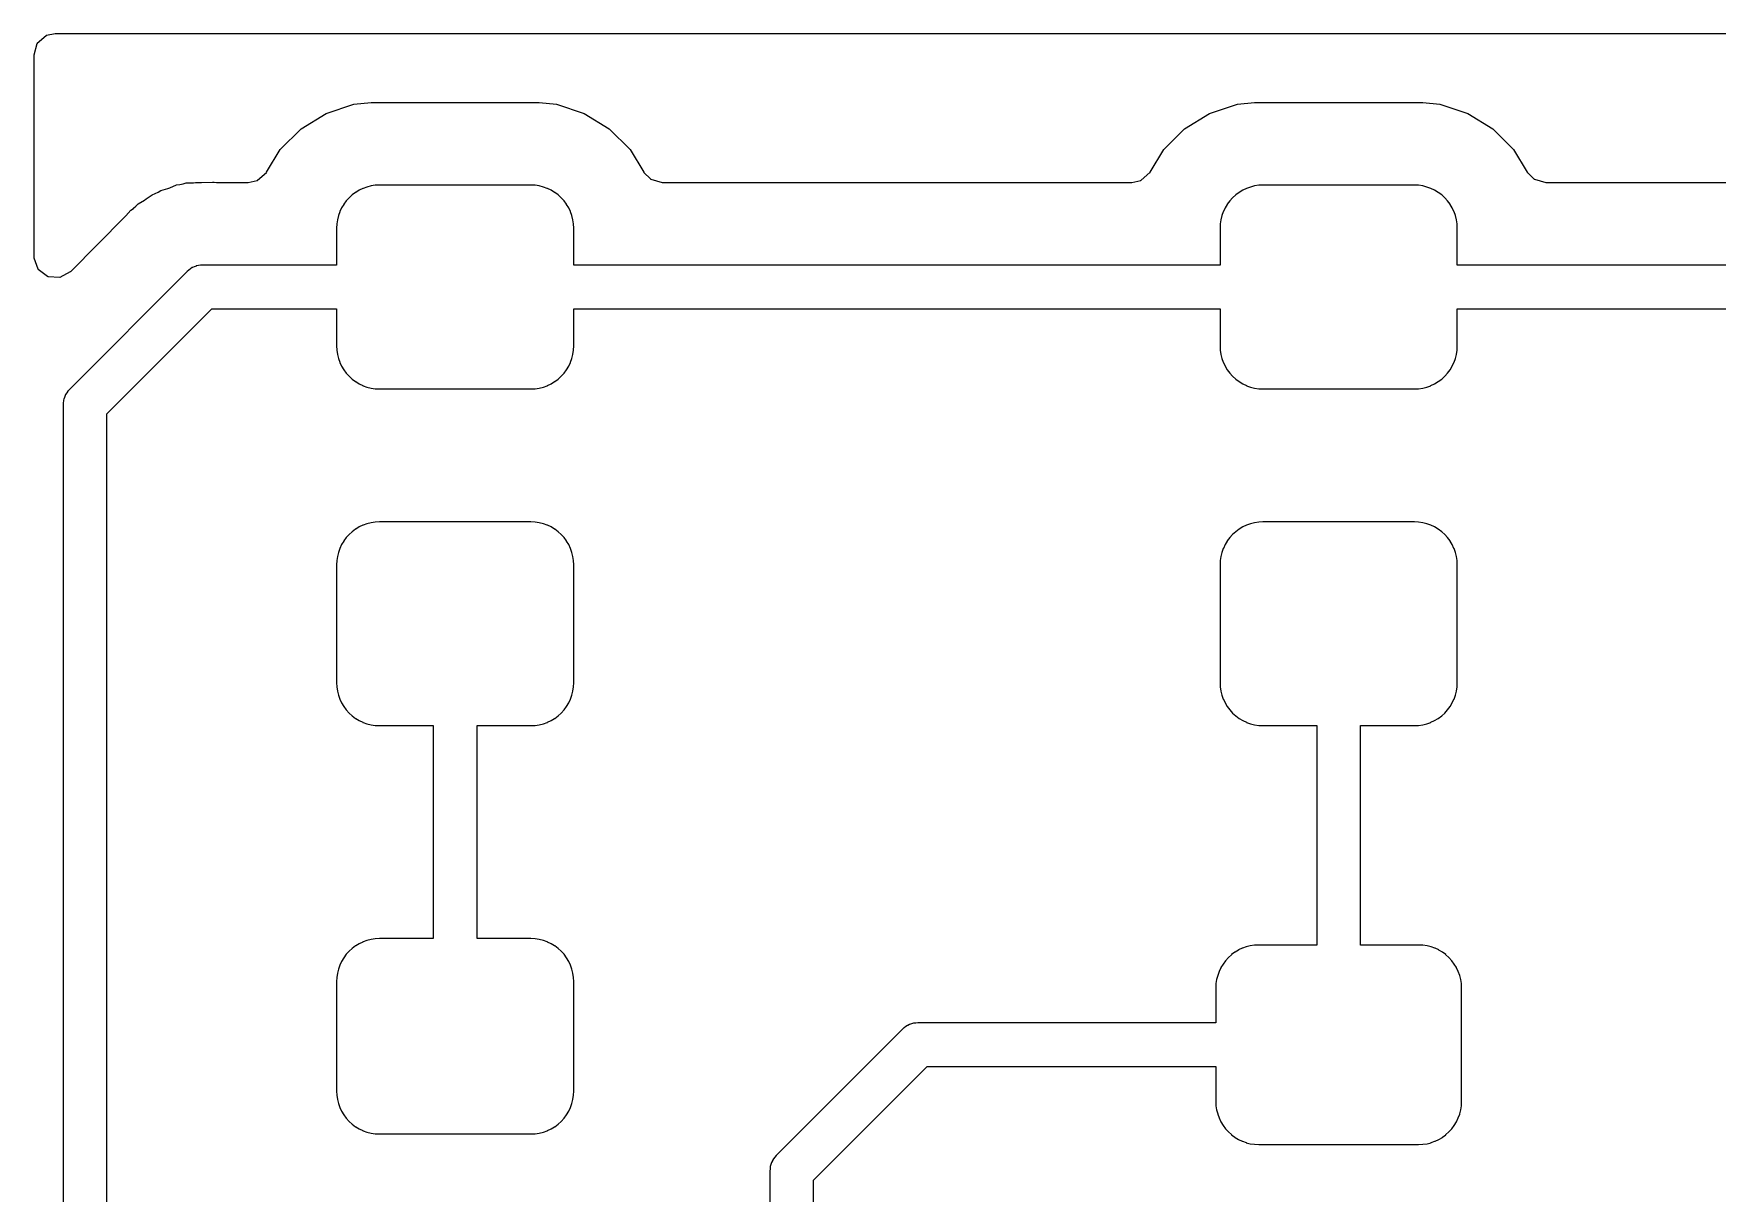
# Model space of a CAD drawing. Header units: metres. Extents: x 50 to 70, y -65 to -50.
# Drawn here: x 50 to 60, y -56.88 to -50 of the extents above; entities that cross this region are included whole.
import ezdxf

# ---------------------------------------------------------------- set-up
doc = ezdxf.new("R2010")
doc.units = ezdxf.units.M

msp = doc.modelspace()

# ---------------------------------------------------------------- linework, layer by layer
for points in [[(69.875, -49.996), (50.125, -49.996), (50.124, -49.996), (50.124, -49.996), (50.124, -49.996), (50.124, -49.996), (50.124, -49.996), (50.124, -49.996), (50.124, -49.996), (50.124, -49.996), (50.123, -49.996), (50.072, -50.007), (50.072, -50.007), (50.072, -50.007), (50.072, -50.007), (50.071, -50.007), (50.071, -50.007), (50.071, -50.007), (50.071, -50.007), (50.071, -50.007), (50.071, -50.007), (50.071, -50.007), (50.071, -50.007), (50.071, -50.007), (50.07, -50.007), (50.07, -50.007), (50.07, -50.008), (50.07, -50.008), (50.07, -50.008), (50.07, -50.008), (50.07, -50.008), (50.07, -50.008), (50.017, -50.054), (50.017, -50.054), (50.017, -50.054), (50.017, -50.054), (50.017, -50.054), (50.016, -50.054), (50.016, -50.054), (50.016, -50.054), (50.016, -50.054), (50.016, -50.055), (50.016, -50.055), (50.016, -50.055), (50.016, -50.055), (50.016, -50.055), (50.016, -50.055), (50.016, -50.055), (50.016, -50.055), (50.016, -50.055), (50.016, -50.055), (50.016, -50.056), (50.016, -50.056), (50.015, -50.056), (50.015, -50.056), (50.015, -50.056), (49.996, -50.123), (49.996, -50.123), (49.996, -50.123), (49.996, -50.123), (49.996, -50.124), (49.996, -50.124), (49.996, -50.124), (49.996, -50.124), (49.996, -50.124), (49.996, -50.124)], [(49.996, -50.124), (49.996, -50.124), (49.996, -50.124), (49.996, -50.125), (49.996, -51.316), (49.996, -51.316), (49.996, -51.325), (49.996, -51.325), (49.996, -51.325), (49.996, -51.325), (49.996, -51.325), (49.996, -51.325), (49.996, -51.325), (49.996, -51.325), (49.996, -51.326), (49.996, -51.326), (49.996, -51.326), (49.996, -51.326), (49.996, -51.326), (49.996, -51.326), (50.021, -51.392), (50.021, -51.392), (50.021, -51.392), (50.021, -51.392), (50.021, -51.392), (50.021, -51.392), (50.021, -51.392), (50.021, -51.392), (50.021, -51.392), (50.021, -51.393), (50.021, -51.393), (50.021, -51.393), (50.021, -51.393), (50.021, -51.393), (50.021, -51.393), (50.022, -51.393), (50.022, -51.393), (50.022, -51.393), (50.022, -51.393), (50.022, -51.394), (50.022, -51.394), (50.022, -51.394), (50.022, -51.394), (50.022, -51.394), (50.078, -51.436), (50.078, -51.436), (50.078, -51.436), (50.078, -51.436), (50.079, -51.436), (50.079, -51.436), (50.079, -51.436), (50.079, -51.436), (50.079, -51.436), (50.079, -51.436), (50.079, -51.436), (50.079, -51.436), (50.079, -51.436), (50.08, -51.436), (50.08, -51.437), (50.08, -51.437), (50.08, -51.437), (50.08, -51.437), (50.08, -51.437), (50.08, -51.437), (50.08, -51.437), (50.081, -51.437), (50.081, -51.437), (50.081, -51.437), (50.151, -51.442), (50.151, -51.442), (50.151, -51.442), (50.151, -51.442), (50.151, -51.442), (50.151, -51.442), (50.151, -51.442), (50.151, -51.442), (50.151, -51.442), (50.152, -51.442), (50.152, -51.442), (50.152, -51.442), (50.152, -51.442), (50.152, -51.442), (50.152, -51.442), (50.152, -51.441), (50.152, -51.441), (50.153, -51.441), (50.153, -51.441), (50.153, -51.441), (50.153, -51.441), (50.153, -51.441), (50.153, -51.441), (50.153, -51.441), (50.215, -51.408), (50.215, -51.408), (50.215, -51.407), (50.215, -51.407), (50.215, -51.407), (50.215, -51.407), (50.215, -51.407), (50.215, -51.407), (50.215, -51.407), (50.215, -51.407), (50.216, -51.407), (50.216, -51.407), (50.216, -51.407), (50.536, -51.086), (50.536, -51.086), (50.536, -51.086), (50.544, -51.077), (50.544, -51.077), (50.544, -51.077), (50.572, -51.044), (50.588, -51.033), (50.588, -51.033), (50.588, -51.033), (50.588, -51.032), (50.603, -51.02), (50.603, -51.02), (50.603, -51.02), (50.603, -51.02), (50.617, -51.006), (50.654, -50.984), (50.654, -50.984), (50.654, -50.984), (50.664, -50.977), (50.664, -50.977), (50.664, -50.977), (50.699, -50.952), (50.717, -50.945), (50.717, -50.945), (50.717, -50.945), (50.717, -50.945), (50.735, -50.936), (50.735, -50.936), (50.735, -50.936), (50.735, -50.936), (50.752, -50.926), (50.793, -50.914), (50.793, -50.914), (50.793, -50.914), (50.804, -50.91), (50.804, -50.91), (50.804, -50.91), (50.844, -50.894), (50.864, -50.892), (50.864, -50.892), (50.864, -50.892), (50.864, -50.892), (50.883, -50.888), (50.883, -50.888), (50.883, -50.888), (50.884, -50.888), (50.902, -50.882), (50.945, -50.881), (50.945, -50.881), (50.945, -50.881), (50.957, -50.88), (50.957, -50.88), (50.957, -50.88), (50.958, -50.88), (50.961, -50.879), (50.988, -50.879), (50.988, -50.879), (50.992, -50.879), (50.992, -50.879), (51.059, -50.877), (51.067, -50.878), (51.067, -50.878), (51.067, -50.878), (51.067, -50.878), (51.067, -50.878), (51.067, -50.878), (51.067, -50.878), (51.067, -50.878), (51.068, -50.878), (51.068, -50.878), (51.068, -50.878), (51.068, -50.878), (51.068, -50.878), (51.068, -50.878), (51.068, -50.878), (51.082, -50.879), (51.082, -50.879), (51.082, -50.879), (51.083, -50.879), (51.083, -50.879), (51.269, -50.879), (51.269, -50.879), (51.269, -50.879), (51.269, -50.879), (51.269, -50.879), (51.27, -50.879), (51.27, -50.879), (51.27, -50.879), (51.27, -50.879), (51.27, -50.879), (51.324, -50.867), (51.324, -50.867), (51.324, -50.867), (51.324, -50.867), (51.324, -50.867), (51.324, -50.867), (51.324, -50.867), (51.324, -50.867), (51.325, -50.867), (51.325, -50.867), (51.325, -50.867), (51.325, -50.867), (51.325, -50.867), (51.325, -50.867), (51.325, -50.867), (51.325, -50.866), (51.325, -50.866), (51.326, -50.866), (51.326, -50.866), (51.326, -50.866), (51.326, -50.866), (51.326, -50.866), (51.378, -50.819), (51.378, -50.819), (51.378, -50.819), (51.378, -50.819), (51.378, -50.819), (51.378, -50.819), (51.378, -50.819), (51.378, -50.819), (51.378, -50.819), (51.379, -50.819), (51.379, -50.818), (51.379, -50.818), (51.379, -50.818), (51.461, -50.684), (51.584, -50.561), (51.733, -50.47), (51.898, -50.415), (52, -50.404), (53, -50.404), (53.102, -50.415), (53.267, -50.47), (53.416, -50.561), (53.539, -50.684), (53.621, -50.818), (53.621, -50.818), (53.621, -50.818), (53.621, -50.819), (53.622, -50.819), (53.622, -50.819), (53.622, -50.819), (53.622, -50.819), (53.622, -50.819), (53.622, -50.819), (53.66, -50.858), (53.661, -50.858), (53.661, -50.858), (53.661, -50.859), (53.661, -50.859), (53.661, -50.859), (53.661, -50.859), (53.661, -50.859), (53.661, -50.859), (53.661, -50.859), (53.661, -50.859), (53.662, -50.859), (53.662, -50.859), (53.662, -50.859), (53.662, -50.859), (53.662, -50.859), (53.662, -50.859), (53.662, -50.859), (53.662, -50.859), (53.662, -50.86), (53.662, -50.86), (53.663, -50.86), (53.73, -50.879), (53.73, -50.879), (53.73, -50.879), (53.73, -50.879), (53.73, -50.879), (53.73, -50.879), (53.73, -50.879), (53.73, -50.879), (53.731, -50.879), (53.731, -50.879), (53.731, -50.879), (53.731, -50.879), (53.731, -50.879), (56.519, -50.879), (56.519, -50.879), (56.519, -50.879), (56.519, -50.879), (56.519, -50.879), (56.52, -50.879), (56.52, -50.879), (56.52, -50.879), (56.52, -50.879), (56.52, -50.879), (56.574, -50.867), (56.574, -50.867), (56.574, -50.867), (56.574, -50.867), (56.574, -50.867), (56.574, -50.867), (56.574, -50.867), (56.574, -50.867), (56.575, -50.867), (56.575, -50.867), (56.575, -50.867), (56.575, -50.867), (56.575, -50.867), (56.575, -50.867), (56.575, -50.867), (56.575, -50.866), (56.575, -50.866), (56.576, -50.866), (56.576, -50.866), (56.576, -50.866), (56.576, -50.866), (56.576, -50.866), (56.628, -50.819), (56.628, -50.819), (56.628, -50.819), (56.628, -50.819), (56.628, -50.819), (56.628, -50.819), (56.628, -50.819), (56.628, -50.819), (56.628, -50.819), (56.629, -50.819), (56.629, -50.818), (56.629, -50.818), (56.629, -50.818), (56.711, -50.684), (56.834, -50.561), (56.983, -50.47), (57.148, -50.415), (57.25, -50.404), (58.25, -50.404), (58.352, -50.415), (58.517, -50.47), (58.666, -50.561), (58.789, -50.684), (58.871, -50.818), (58.871, -50.818), (58.871, -50.818), (58.871, -50.819), (58.872, -50.819), (58.872, -50.819), (58.872, -50.819), (58.872, -50.819), (58.872, -50.819), (58.872, -50.819), (58.91, -50.858), (58.911, -50.858), (58.911, -50.858), (58.911, -50.859), (58.911, -50.859), (58.911, -50.859), (58.911, -50.859), (58.911, -50.859), (58.911, -50.859), (58.911, -50.859), (58.911, -50.859), (58.912, -50.859), (58.912, -50.859), (58.912, -50.859), (58.912, -50.859), (58.912, -50.859), (58.912, -50.859), (58.912, -50.859), (58.912, -50.859), (58.912, -50.86), (58.912, -50.86), (58.913, -50.86), (58.98, -50.879), (58.98, -50.879), (58.98, -50.879), (58.98, -50.879), (58.98, -50.879), (58.98, -50.879), (58.98, -50.879), (58.98, -50.879), (58.981, -50.879), (58.981, -50.879), (58.981, -50.879), (58.981, -50.879), (58.981, -50.879), (61.269, -50.879)], [(61.795, -51.37), (58.455, -51.37), (58.455, -51.15), (58.455, -51.15), (58.455, -51.15), (58.454, -51.125), (58.454, -51.125), (58.454, -51.125), (58.454, -51.125), (58.454, -51.125), (58.45, -51.1), (58.45, -51.1), (58.45, -51.1), (58.45, -51.1), (58.45, -51.1), (58.444, -51.076), (58.444, -51.076), (58.444, -51.076), (58.444, -51.076), (58.444, -51.076), (58.436, -51.053), (58.436, -51.053), (58.436, -51.052), (58.436, -51.052), (58.435, -51.052), (58.425, -51.03), (58.425, -51.03), (58.425, -51.03), (58.425, -51.03), (58.425, -51.03), (58.412, -51.009), (58.412, -51.008), (58.412, -51.008), (58.412, -51.008), (58.412, -51.008), (58.397, -50.988), (58.397, -50.988), (58.397, -50.988), (58.397, -50.988), (58.397, -50.988), (58.38, -50.97), (58.38, -50.97), (58.38, -50.97), (58.38, -50.97), (58.38, -50.97), (58.362, -50.953), (58.362, -50.953), (58.362, -50.953), (58.362, -50.953), (58.362, -50.953), (58.342, -50.938), (58.342, -50.938), (58.342, -50.938), (58.342, -50.938), (58.341, -50.938), (58.32, -50.925), (58.32, -50.925), (58.32, -50.925), (58.32, -50.925), (58.32, -50.925), (58.298, -50.915), (58.298, -50.914), (58.298, -50.914), (58.297, -50.914), (58.297, -50.914), (58.274, -50.906), (58.274, -50.906), (58.274, -50.906), (58.274, -50.906), (58.274, -50.906), (58.25, -50.9), (58.25, -50.9), (58.25, -50.9), (58.25, -50.9), (58.25, -50.9), (58.225, -50.896), (58.225, -50.896), (58.225, -50.896), (58.225, -50.896), (58.225, -50.896), (58.2, -50.895), (58.2, -50.895), (58.2, -50.895), (57.3, -50.895), (57.3, -50.895), (57.3, -50.895), (57.275, -50.896), (57.275, -50.896), (57.275, -50.896), (57.275, -50.896), (57.275, -50.896), (57.25, -50.9), (57.25, -50.9), (57.25, -50.9), (57.25, -50.9), (57.25, -50.9), (57.226, -50.906), (57.226, -50.906), (57.226, -50.906), (57.226, -50.906), (57.226, -50.906), (57.203, -50.914), (57.203, -50.914), (57.202, -50.914), (57.202, -50.914), (57.202, -50.915), (57.18, -50.925), (57.18, -50.925), (57.18, -50.925), (57.18, -50.925), (57.18, -50.925), (57.159, -50.938), (57.158, -50.938), (57.158, -50.938), (57.158, -50.938), (57.158, -50.938), (57.138, -50.953), (57.138, -50.953), (57.138, -50.953), (57.138, -50.953), (57.138, -50.953), (57.12, -50.97), (57.12, -50.97), (57.12, -50.97), (57.12, -50.97), (57.12, -50.97), (57.103, -50.988), (57.103, -50.988), (57.103, -50.988), (57.103, -50.988), (57.103, -50.988), (57.088, -51.008), (57.088, -51.008), (57.088, -51.008), (57.088, -51.008), (57.088, -51.009), (57.075, -51.03), (57.075, -51.03), (57.075, -51.03), (57.075, -51.03), (57.075, -51.03), (57.065, -51.052), (57.064, -51.052), (57.064, -51.052), (57.064, -51.053), (57.064, -51.053), (57.056, -51.076), (57.056, -51.076), (57.056, -51.076), (57.056, -51.076), (57.056, -51.076), (57.05, -51.1), (57.05, -51.1), (57.05, -51.1), (57.05, -51.1), (57.05, -51.1), (57.046, -51.125), (57.046, -51.125), (57.046, -51.125), (57.046, -51.125), (57.046, -51.125), (57.045, -51.15), (57.045, -51.15), (57.045, -51.15), (57.045, -51.37), (53.205, -51.37), (53.205, -51.15), (53.205, -51.15), (53.205, -51.15), (53.204, -51.125), (53.204, -51.125), (53.204, -51.125), (53.204, -51.125), (53.204, -51.125), (53.2, -51.1), (53.2, -51.1), (53.2, -51.1), (53.2, -51.1), (53.2, -51.1), (53.194, -51.076), (53.194, -51.076), (53.194, -51.076), (53.194, -51.076), (53.194, -51.076), (53.186, -51.053), (53.186, -51.053), (53.186, -51.052), (53.186, -51.052), (53.185, -51.052), (53.175, -51.03), (53.175, -51.03), (53.175, -51.03), (53.175, -51.03), (53.175, -51.03), (53.162, -51.009), (53.162, -51.008), (53.162, -51.008), (53.162, -51.008), (53.162, -51.008), (53.147, -50.988), (53.147, -50.988), (53.147, -50.988), (53.147, -50.988), (53.147, -50.988), (53.13, -50.97), (53.13, -50.97), (53.13, -50.97), (53.13, -50.97), (53.13, -50.97), (53.112, -50.953), (53.112, -50.953), (53.112, -50.953), (53.112, -50.953), (53.112, -50.953), (53.092, -50.938), (53.092, -50.938), (53.092, -50.938), (53.092, -50.938), (53.091, -50.938), (53.07, -50.925), (53.07, -50.925), (53.07, -50.925), (53.07, -50.925), (53.07, -50.925), (53.048, -50.915), (53.048, -50.914), (53.048, -50.914), (53.047, -50.914), (53.047, -50.914), (53.024, -50.906), (53.024, -50.906), (53.024, -50.906), (53.024, -50.906), (53.024, -50.906), (53, -50.9), (53, -50.9), (53, -50.9), (53, -50.9), (53, -50.9), (52.975, -50.896), (52.975, -50.896), (52.975, -50.896), (52.975, -50.896), (52.975, -50.896), (52.95, -50.895), (52.95, -50.895), (52.95, -50.895), (52.05, -50.895), (52.05, -50.895), (52.05, -50.895), (52.025, -50.896), (52.025, -50.896), (52.025, -50.896), (52.025, -50.896), (52.025, -50.896), (52, -50.9), (52, -50.9), (52, -50.9), (52, -50.9), (52, -50.9), (51.976, -50.906), (51.976, -50.906), (51.976, -50.906), (51.976, -50.906), (51.976, -50.906), (51.953, -50.914), (51.953, -50.914), (51.952, -50.914), (51.952, -50.914), (51.952, -50.915), (51.93, -50.925), (51.93, -50.925), (51.93, -50.925), (51.93, -50.925), (51.93, -50.925), (51.909, -50.938), (51.908, -50.938), (51.908, -50.938), (51.908, -50.938), (51.908, -50.938), (51.888, -50.953), (51.888, -50.953), (51.888, -50.953), (51.888, -50.953), (51.888, -50.953), (51.87, -50.97), (51.87, -50.97), (51.87, -50.97), (51.87, -50.97), (51.87, -50.97), (51.853, -50.988), (51.853, -50.988), (51.853, -50.988), (51.853, -50.988), (51.853, -50.988), (51.838, -51.008), (51.838, -51.008), (51.838, -51.008), (51.838, -51.008), (51.838, -51.009), (51.825, -51.03), (51.825, -51.03), (51.825, -51.03), (51.825, -51.03), (51.825, -51.03), (51.815, -51.052), (51.814, -51.052), (51.814, -51.052), (51.814, -51.053), (51.814, -51.053), (51.806, -51.076), (51.806, -51.076), (51.806, -51.076), (51.806, -51.076), (51.806, -51.076), (51.8, -51.1), (51.8, -51.1), (51.8, -51.1), (51.8, -51.1), (51.8, -51.1), (51.796, -51.125), (51.796, -51.125), (51.796, -51.125), (51.796, -51.125), (51.796, -51.125), (51.795, -51.15), (51.795, -51.15), (51.795, -51.15), (51.795, -51.37), (51, -51.37), (51, -51.37), (51, -51.37), (50.987, -51.371), (50.987, -51.371), (50.987, -51.371), (50.987, -51.371), (50.987, -51.371), (50.975, -51.372), (50.975, -51.372), (50.975, -51.372), (50.975, -51.372), (50.974, -51.372), (50.962, -51.375), (50.962, -51.376), (50.962, -51.376), (50.962, -51.376), (50.962, -51.376), (50.95, -51.38), (50.95, -51.38), (50.95, -51.38), (50.95, -51.38), (50.95, -51.38), (50.939, -51.385), (50.939, -51.385), (50.939, -51.385), (50.939, -51.385), (50.938, -51.385), (50.928, -51.392), (50.928, -51.392), (50.928, -51.392), (50.928, -51.392), (50.928, -51.392), (50.918, -51.399), (50.918, -51.399), (50.917, -51.399), (50.917, -51.4), (50.917, -51.4), (50.908, -51.408), (50.908, -51.408), (50.908, -51.408), (50.208, -52.108), (50.208, -52.108), (50.208, -52.108), (50.2, -52.117), (50.2, -52.117), (50.199, -52.117), (50.199, -52.118), (50.199, -52.118), (50.192, -52.128), (50.192, -52.128), (50.192, -52.128), (50.192, -52.128), (50.192, -52.128), (50.185, -52.138), (50.185, -52.139), (50.185, -52.139), (50.185, -52.139), (50.185, -52.139), (50.18, -52.15), (50.18, -52.15), (50.18, -52.15), (50.18, -52.15), (50.18, -52.15), (50.176, -52.162), (50.176, -52.162), (50.176, -52.162), (50.176, -52.162), (50.175, -52.162), (50.172, -52.174), (50.172, -52.175), (50.172, -52.175), (50.172, -52.175), (50.172, -52.175), (50.171, -52.187), (50.171, -52.187), (50.171, -52.187), (50.171, -52.187), (50.171, -52.187)], [(50.43, -63.246), (50.43, -52.254), (51.054, -51.63), (51.795, -51.63), (51.795, -51.85), (51.795, -51.85), (51.795, -51.85), (51.796, -51.875), (51.796, -51.875), (51.796, -51.875), (51.796, -51.875), (51.796, -51.875), (51.8, -51.9), (51.8, -51.9), (51.8, -51.9), (51.8, -51.9), (51.8, -51.9), (51.806, -51.924), (51.806, -51.924), (51.806, -51.924), (51.806, -51.924), (51.806, -51.924), (51.814, -51.947), (51.814, -51.947), (51.814, -51.948), (51.814, -51.948), (51.815, -51.948), (51.825, -51.97), (51.825, -51.97), (51.825, -51.97), (51.825, -51.97), (51.825, -51.97), (51.838, -51.991), (51.838, -51.992), (51.838, -51.992), (51.838, -51.992), (51.838, -51.992), (51.853, -52.012), (51.853, -52.012), (51.853, -52.012), (51.853, -52.012), (51.853, -52.012), (51.87, -52.03), (51.87, -52.03), (51.87, -52.03), (51.87, -52.03), (51.87, -52.03), (51.888, -52.047), (51.888, -52.047), (51.888, -52.047), (51.888, -52.047), (51.888, -52.047), (51.908, -52.062), (51.908, -52.062), (51.908, -52.062), (51.908, -52.062), (51.909, -52.062), (51.93, -52.075), (51.93, -52.075), (51.93, -52.075), (51.93, -52.075), (51.93, -52.075), (51.952, -52.085), (51.952, -52.086), (51.952, -52.086), (51.953, -52.086), (51.953, -52.086), (51.976, -52.094), (51.976, -52.094), (51.976, -52.094), (51.976, -52.094), (51.976, -52.094), (52, -52.1), (52, -52.1), (52, -52.1), (52, -52.1), (52, -52.1), (52.025, -52.104), (52.025, -52.104), (52.025, -52.104), (52.025, -52.104), (52.025, -52.104), (52.05, -52.105), (52.05, -52.105), (52.05, -52.105), (52.95, -52.105), (52.95, -52.105), (52.95, -52.105), (52.975, -52.104), (52.975, -52.104), (52.975, -52.104), (52.975, -52.104), (52.975, -52.104), (53, -52.1), (53, -52.1), (53, -52.1), (53, -52.1), (53, -52.1), (53.024, -52.094), (53.024, -52.094), (53.024, -52.094), (53.024, -52.094), (53.024, -52.094), (53.047, -52.086), (53.047, -52.086), (53.048, -52.086), (53.048, -52.086), (53.048, -52.085), (53.07, -52.075), (53.07, -52.075), (53.07, -52.075), (53.07, -52.075), (53.07, -52.075), (53.091, -52.062), (53.092, -52.062), (53.092, -52.062), (53.092, -52.062), (53.092, -52.062), (53.112, -52.047), (53.112, -52.047), (53.112, -52.047), (53.112, -52.047), (53.112, -52.047), (53.13, -52.03), (53.13, -52.03), (53.13, -52.03), (53.13, -52.03), (53.13, -52.03), (53.147, -52.012), (53.147, -52.012), (53.147, -52.012), (53.147, -52.012), (53.147, -52.012), (53.162, -51.992), (53.162, -51.992), (53.162, -51.992), (53.162, -51.992), (53.162, -51.991), (53.175, -51.97), (53.175, -51.97), (53.175, -51.97), (53.175, -51.97), (53.175, -51.97), (53.185, -51.948), (53.186, -51.948), (53.186, -51.948), (53.186, -51.947), (53.186, -51.947), (53.194, -51.924), (53.194, -51.924), (53.194, -51.924), (53.194, -51.924), (53.194, -51.924), (53.2, -51.9), (53.2, -51.9), (53.2, -51.9), (53.2, -51.9), (53.2, -51.9), (53.204, -51.875), (53.204, -51.875), (53.204, -51.875), (53.204, -51.875), (53.204, -51.875), (53.205, -51.85), (53.205, -51.85), (53.205, -51.85), (53.205, -51.63), (57.045, -51.63), (57.045, -51.85), (57.045, -51.85), (57.045, -51.85), (57.046, -51.875), (57.046, -51.875), (57.046, -51.875), (57.046, -51.875), (57.046, -51.875), (57.05, -51.9), (57.05, -51.9), (57.05, -51.9), (57.05, -51.9), (57.05, -51.9), (57.056, -51.924), (57.056, -51.924), (57.056, -51.924), (57.056, -51.924), (57.056, -51.924), (57.064, -51.947), (57.064, -51.947), (57.064, -51.948), (57.064, -51.948), (57.065, -51.948), (57.075, -51.97), (57.075, -51.97), (57.075, -51.97), (57.075, -51.97), (57.075, -51.97), (57.088, -51.991), (57.088, -51.992), (57.088, -51.992), (57.088, -51.992), (57.088, -51.992), (57.103, -52.012), (57.103, -52.012), (57.103, -52.012), (57.103, -52.012), (57.103, -52.012), (57.12, -52.03), (57.12, -52.03), (57.12, -52.03), (57.12, -52.03), (57.12, -52.03), (57.138, -52.047), (57.138, -52.047), (57.138, -52.047), (57.138, -52.047), (57.138, -52.047), (57.158, -52.062), (57.158, -52.062), (57.158, -52.062), (57.158, -52.062), (57.159, -52.062), (57.18, -52.075), (57.18, -52.075), (57.18, -52.075), (57.18, -52.075), (57.18, -52.075), (57.202, -52.085), (57.202, -52.086), (57.202, -52.086), (57.203, -52.086), (57.203, -52.086), (57.226, -52.094), (57.226, -52.094), (57.226, -52.094), (57.226, -52.094), (57.226, -52.094), (57.25, -52.1), (57.25, -52.1), (57.25, -52.1), (57.25, -52.1), (57.25, -52.1), (57.275, -52.104), (57.275, -52.104), (57.275, -52.104), (57.275, -52.104), (57.275, -52.104), (57.3, -52.105), (57.3, -52.105), (57.3, -52.105), (58.2, -52.105), (58.2, -52.105), (58.2, -52.105), (58.225, -52.104), (58.225, -52.104), (58.225, -52.104), (58.225, -52.104), (58.225, -52.104), (58.25, -52.1), (58.25, -52.1), (58.25, -52.1), (58.25, -52.1), (58.25, -52.1), (58.274, -52.094), (58.274, -52.094), (58.274, -52.094), (58.274, -52.094), (58.274, -52.094), (58.297, -52.086), (58.297, -52.086), (58.298, -52.086), (58.298, -52.086), (58.298, -52.085), (58.32, -52.075), (58.32, -52.075), (58.32, -52.075), (58.32, -52.075), (58.32, -52.075), (58.341, -52.062), (58.342, -52.062), (58.342, -52.062), (58.342, -52.062), (58.342, -52.062), (58.362, -52.047), (58.362, -52.047), (58.362, -52.047), (58.362, -52.047), (58.362, -52.047), (58.38, -52.03), (58.38, -52.03), (58.38, -52.03), (58.38, -52.03), (58.38, -52.03), (58.397, -52.012), (58.397, -52.012), (58.397, -52.012), (58.397, -52.012), (58.397, -52.012), (58.412, -51.992), (58.412, -51.992), (58.412, -51.992), (58.412, -51.992), (58.412, -51.991), (58.425, -51.97), (58.425, -51.97), (58.425, -51.97), (58.425, -51.97), (58.425, -51.97), (58.435, -51.948), (58.436, -51.948), (58.436, -51.948), (58.436, -51.947), (58.436, -51.947), (58.444, -51.924), (58.444, -51.924), (58.444, -51.924), (58.444, -51.924), (58.444, -51.924), (58.45, -51.9), (58.45, -51.9), (58.45, -51.9), (58.45, -51.9), (58.45, -51.9), (58.454, -51.875), (58.454, -51.875), (58.454, -51.875), (58.454, -51.875), (58.454, -51.875), (58.455, -51.85), (58.455, -51.85), (58.455, -51.85), (58.455, -51.63), (61.795, -51.63)], [(50.171, -52.187), (50.17, -52.2), (50.17, -52.2), (50.17, -52.2), (50.17, -63.3)], [(52.05, -54.105), (52.05, -54.105), (52.37, -54.105), (52.37, -55.37), (52.05, -55.37), (52.05, -55.37), (52.05, -55.37), (52.025, -55.371), (52.025, -55.371), (52.025, -55.371), (52.025, -55.371), (52.025, -55.371), (52, -55.375), (52, -55.375), (52, -55.375), (52, -55.375), (52, -55.375), (51.976, -55.381), (51.976, -55.381), (51.976, -55.381), (51.976, -55.381), (51.976, -55.381), (51.953, -55.389), (51.953, -55.389), (51.952, -55.389), (51.952, -55.389), (51.952, -55.39), (51.93, -55.4), (51.93, -55.4), (51.93, -55.4), (51.93, -55.4), (51.93, -55.4), (51.909, -55.413), (51.908, -55.413), (51.908, -55.413), (51.908, -55.413), (51.908, -55.413), (51.888, -55.428), (51.888, -55.428), (51.888, -55.428), (51.888, -55.428), (51.888, -55.428), (51.87, -55.445), (51.87, -55.445), (51.87, -55.445), (51.87, -55.445), (51.87, -55.445), (51.853, -55.463), (51.853, -55.463), (51.853, -55.463), (51.853, -55.463), (51.853, -55.463), (51.838, -55.483), (51.838, -55.483), (51.838, -55.483), (51.838, -55.483), (51.838, -55.484), (51.825, -55.505), (51.825, -55.505), (51.825, -55.505), (51.825, -55.505), (51.825, -55.505), (51.815, -55.527), (51.814, -55.527), (51.814, -55.527), (51.814, -55.528), (51.814, -55.528), (51.806, -55.551), (51.806, -55.551), (51.806, -55.551), (51.806, -55.551), (51.806, -55.551), (51.8, -55.575), (51.8, -55.575), (51.8, -55.575), (51.8, -55.575), (51.8, -55.575), (51.796, -55.6), (51.796, -55.6), (51.796, -55.6), (51.796, -55.6), (51.796, -55.6), (51.795, -55.625), (51.795, -55.625), (51.795, -55.625), (51.795, -56.275), (51.795, -56.275), (51.795, -56.275), (51.796, -56.3), (51.796, -56.3), (51.796, -56.3), (51.796, -56.3), (51.796, -56.3), (51.8, -56.325), (51.8, -56.325), (51.8, -56.325), (51.8, -56.325), (51.8, -56.325), (51.806, -56.349), (51.806, -56.349), (51.806, -56.349), (51.806, -56.349), (51.806, -56.349), (51.814, -56.372), (51.814, -56.372), (51.814, -56.373), (51.814, -56.373), (51.815, -56.373), (51.825, -56.395), (51.825, -56.395), (51.825, -56.395), (51.825, -56.395), (51.825, -56.395), (51.838, -56.416), (51.838, -56.417), (51.838, -56.417), (51.838, -56.417), (51.838, -56.417), (51.853, -56.437), (51.853, -56.437), (51.853, -56.437), (51.853, -56.437), (51.853, -56.437), (51.87, -56.455), (51.87, -56.455), (51.87, -56.455), (51.87, -56.455), (51.87, -56.455), (51.888, -56.472), (51.888, -56.472), (51.888, -56.472), (51.888, -56.472), (51.888, -56.472), (51.908, -56.487), (51.908, -56.487), (51.908, -56.487), (51.908, -56.487), (51.909, -56.487), (51.93, -56.5), (51.93, -56.5), (51.93, -56.5), (51.93, -56.5), (51.93, -56.5), (51.952, -56.51), (51.952, -56.511), (51.952, -56.511), (51.953, -56.511), (51.953, -56.511), (51.976, -56.519), (51.976, -56.519), (51.976, -56.519), (51.976, -56.519), (51.976, -56.519), (52, -56.525), (52, -56.525), (52, -56.525), (52, -56.525), (52, -56.525), (52.025, -56.529), (52.025, -56.529), (52.025, -56.529), (52.025, -56.529), (52.025, -56.529), (52.05, -56.53), (52.05, -56.53), (52.05, -56.53), (52.95, -56.53), (52.95, -56.53), (52.95, -56.53), (52.975, -56.529), (52.975, -56.529), (52.975, -56.529), (52.975, -56.529), (52.975, -56.529), (53, -56.525), (53, -56.525), (53, -56.525), (53, -56.525), (53, -56.525), (53.024, -56.519), (53.024, -56.519), (53.024, -56.519), (53.024, -56.519), (53.024, -56.519), (53.047, -56.511), (53.047, -56.511), (53.048, -56.511), (53.048, -56.511), (53.048, -56.51), (53.07, -56.5), (53.07, -56.5), (53.07, -56.5), (53.07, -56.5), (53.07, -56.5), (53.091, -56.487), (53.092, -56.487), (53.092, -56.487), (53.092, -56.487), (53.092, -56.487), (53.112, -56.472), (53.112, -56.472), (53.112, -56.472), (53.112, -56.472), (53.112, -56.472), (53.13, -56.455), (53.13, -56.455), (53.13, -56.455), (53.13, -56.455), (53.13, -56.455), (53.147, -56.437), (53.147, -56.437), (53.147, -56.437), (53.147, -56.437), (53.147, -56.437), (53.162, -56.417), (53.162, -56.417), (53.162, -56.417), (53.162, -56.417), (53.162, -56.416), (53.175, -56.395), (53.175, -56.395), (53.175, -56.395), (53.175, -56.395), (53.175, -56.395), (53.185, -56.373), (53.186, -56.373), (53.186, -56.373), (53.186, -56.372), (53.186, -56.372), (53.194, -56.349), (53.194, -56.349), (53.194, -56.349), (53.194, -56.349), (53.194, -56.349), (53.2, -56.325), (53.2, -56.325), (53.2, -56.325), (53.2, -56.325), (53.2, -56.325), (53.204, -56.3), (53.204, -56.3), (53.204, -56.3), (53.204, -56.3), (53.204, -56.3), (53.205, -56.275), (53.205, -56.275), (53.205, -56.275), (53.205, -55.625), (53.205, -55.625), (53.205, -55.625), (53.204, -55.6), (53.204, -55.6), (53.204, -55.6), (53.204, -55.6), (53.204, -55.6), (53.2, -55.575), (53.2, -55.575), (53.2, -55.575), (53.2, -55.575), (53.2, -55.575), (53.194, -55.551), (53.194, -55.551), (53.194, -55.551), (53.194, -55.551), (53.194, -55.551), (53.186, -55.528), (53.186, -55.528), (53.186, -55.527), (53.186, -55.527), (53.185, -55.527), (53.175, -55.505), (53.175, -55.505), (53.175, -55.505), (53.175, -55.505), (53.175, -55.505), (53.162, -55.484), (53.162, -55.483), (53.162, -55.483), (53.162, -55.483), (53.162, -55.483), (53.147, -55.463), (53.147, -55.463), (53.147, -55.463), (53.147, -55.463), (53.147, -55.463), (53.13, -55.445), (53.13, -55.445), (53.13, -55.445), (53.13, -55.445), (53.13, -55.445), (53.112, -55.428), (53.112, -55.428), (53.112, -55.428), (53.112, -55.428), (53.112, -55.428), (53.092, -55.413), (53.092, -55.413), (53.092, -55.413), (53.092, -55.413), (53.091, -55.413), (53.07, -55.4), (53.07, -55.4), (53.07, -55.4), (53.07, -55.4), (53.07, -55.4), (53.048, -55.39), (53.048, -55.389), (53.048, -55.389), (53.047, -55.389), (53.047, -55.389), (53.024, -55.381), (53.024, -55.381), (53.024, -55.381), (53.024, -55.381), (53.024, -55.381), (53, -55.375), (53, -55.375), (53, -55.375), (53, -55.375), (53, -55.375), (52.975, -55.371), (52.975, -55.371), (52.975, -55.371), (52.975, -55.371), (52.975, -55.371), (52.95, -55.37), (52.95, -55.37), (52.95, -55.37), (52.63, -55.37), (52.63, -54.105), (52.95, -54.105), (52.95, -54.105), (52.95, -54.105), (52.975, -54.104), (52.975, -54.104), (52.975, -54.104), (52.975, -54.104), (52.975, -54.104), (53, -54.1), (53, -54.1), (53, -54.1), (53, -54.1), (53, -54.1), (53.024, -54.094), (53.024, -54.094), (53.024, -54.094), (53.024, -54.094), (53.024, -54.094), (53.047, -54.086), (53.047, -54.086), (53.048, -54.086), (53.048, -54.086), (53.048, -54.085), (53.07, -54.075), (53.07, -54.075), (53.07, -54.075), (53.07, -54.075), (53.07, -54.075), (53.091, -54.062), (53.092, -54.062), (53.092, -54.062), (53.092, -54.062), (53.092, -54.062), (53.112, -54.047), (53.112, -54.047), (53.112, -54.047), (53.112, -54.047), (53.112, -54.047), (53.13, -54.03), (53.13, -54.03), (53.13, -54.03), (53.13, -54.03), (53.13, -54.03), (53.147, -54.012), (53.147, -54.012), (53.147, -54.012), (53.147, -54.012), (53.147, -54.012), (53.162, -53.992), (53.162, -53.992), (53.162, -53.992), (53.162, -53.992), (53.162, -53.991), (53.175, -53.97), (53.175, -53.97), (53.175, -53.97), (53.175, -53.97), (53.175, -53.97), (53.185, -53.948), (53.186, -53.948), (53.186, -53.948), (53.186, -53.947), (53.186, -53.947), (53.194, -53.924), (53.194, -53.924), (53.194, -53.924), (53.194, -53.924), (53.194, -53.924), (53.2, -53.9), (53.2, -53.9), (53.2, -53.9), (53.2, -53.9), (53.2, -53.9), (53.204, -53.875), (53.204, -53.875), (53.204, -53.875), (53.204, -53.875), (53.204, -53.875), (53.205, -53.85), (53.205, -53.85), (53.205, -53.85), (53.205, -53.15), (53.205, -53.15), (53.205, -53.15), (53.204, -53.125), (53.204, -53.125), (53.204, -53.125), (53.204, -53.125), (53.204, -53.125), (53.2, -53.1), (53.2, -53.1), (53.2, -53.1), (53.2, -53.1), (53.2, -53.1), (53.194, -53.076), (53.194, -53.076), (53.194, -53.076), (53.194, -53.076), (53.194, -53.076), (53.186, -53.053), (53.186, -53.053), (53.186, -53.052), (53.186, -53.052), (53.185, -53.052), (53.175, -53.03), (53.175, -53.03), (53.175, -53.03), (53.175, -53.03), (53.175, -53.03), (53.162, -53.009), (53.162, -53.008), (53.162, -53.008), (53.162, -53.008), (53.162, -53.008), (53.147, -52.988), (53.147, -52.988), (53.147, -52.988), (53.147, -52.988), (53.147, -52.988), (53.13, -52.97), (53.13, -52.97), (53.13, -52.97), (53.13, -52.97), (53.13, -52.97), (53.112, -52.953), (53.112, -52.953), (53.112, -52.953), (53.112, -52.953), (53.112, -52.953), (53.092, -52.938), (53.092, -52.938), (53.092, -52.938), (53.092, -52.938), (53.091, -52.938), (53.07, -52.925), (53.07, -52.925), (53.07, -52.925), (53.07, -52.925), (53.07, -52.925), (53.048, -52.915), (53.048, -52.914), (53.048, -52.914), (53.047, -52.914), (53.047, -52.914), (53.024, -52.906), (53.024, -52.906), (53.024, -52.906), (53.024, -52.906), (53.024, -52.906), (53, -52.9), (53, -52.9), (53, -52.9), (53, -52.9), (53, -52.9), (52.975, -52.896), (52.975, -52.896), (52.975, -52.896), (52.975, -52.896), (52.975, -52.896), (52.95, -52.895), (52.95, -52.895), (52.95, -52.895), (52.05, -52.895), (52.05, -52.895), (52.05, -52.895), (52.025, -52.896), (52.025, -52.896), (52.025, -52.896), (52.025, -52.896), (52.025, -52.896), (52, -52.9), (52, -52.9), (52, -52.9), (52, -52.9), (52, -52.9), (51.976, -52.906), (51.976, -52.906), (51.976, -52.906), (51.976, -52.906), (51.976, -52.906), (51.953, -52.914), (51.953, -52.914), (51.952, -52.914), (51.952, -52.914), (51.952, -52.915), (51.93, -52.925), (51.93, -52.925), (51.93, -52.925), (51.93, -52.925), (51.93, -52.925), (51.909, -52.938), (51.908, -52.938), (51.908, -52.938), (51.908, -52.938), (51.908, -52.938), (51.888, -52.953), (51.888, -52.953), (51.888, -52.953), (51.888, -52.953), (51.888, -52.953), (51.87, -52.97), (51.87, -52.97), (51.87, -52.97), (51.87, -52.97), (51.87, -52.97), (51.853, -52.988), (51.853, -52.988), (51.853, -52.988), (51.853, -52.988), (51.853, -52.988), (51.838, -53.008), (51.838, -53.008), (51.838, -53.008), (51.838, -53.008), (51.838, -53.009), (51.825, -53.03), (51.825, -53.03), (51.825, -53.03), (51.825, -53.03), (51.825, -53.03), (51.815, -53.052), (51.814, -53.052), (51.814, -53.052), (51.814, -53.053), (51.814, -53.053), (51.806, -53.076), (51.806, -53.076), (51.806, -53.076), (51.806, -53.076), (51.806, -53.076), (51.8, -53.1), (51.8, -53.1), (51.8, -53.1), (51.8, -53.1), (51.8, -53.1), (51.796, -53.125), (51.796, -53.125), (51.796, -53.125), (51.796, -53.125), (51.796, -53.125), (51.795, -53.15), (51.795, -53.15), (51.795, -53.15), (51.795, -53.85), (51.795, -53.85), (51.795, -53.85), (51.796, -53.875), (51.796, -53.875), (51.796, -53.875), (51.796, -53.875), (51.796, -53.875), (51.8, -53.9), (51.8, -53.9), (51.8, -53.9), (51.8, -53.9), (51.8, -53.9), (51.806, -53.924), (51.806, -53.924), (51.806, -53.924), (51.806, -53.924), (51.806, -53.924), (51.814, -53.947), (51.814, -53.947), (51.814, -53.948), (51.814, -53.948), (51.815, -53.948), (51.825, -53.97), (51.825, -53.97), (51.825, -53.97), (51.825, -53.97), (51.825, -53.97), (51.838, -53.991), (51.838, -53.992), (51.838, -53.992), (51.838, -53.992), (51.838, -53.992), (51.853, -54.012), (51.853, -54.012), (51.853, -54.012), (51.853, -54.012), (51.853, -54.012), (51.87, -54.03), (51.87, -54.03), (51.87, -54.03), (51.87, -54.03), (51.87, -54.03), (51.888, -54.047), (51.888, -54.047), (51.888, -54.047), (51.888, -54.047), (51.888, -54.047), (51.908, -54.062), (51.908, -54.062), (51.908, -54.062), (51.908, -54.062), (51.909, -54.062), (51.93, -54.075), (51.93, -54.075), (51.93, -54.075), (51.93, -54.075), (51.93, -54.075), (51.952, -54.085), (51.952, -54.086), (51.952, -54.086), (51.953, -54.086), (51.953, -54.086), (51.976, -54.094), (51.976, -54.094), (51.976, -54.094), (51.976, -54.094), (51.976, -54.094), (52, -54.1), (52, -54.1), (52, -54.1), (52, -54.1), (52, -54.1), (52.025, -54.104), (52.025, -54.104), (52.025, -54.104), (52.025, -54.104), (52.025, -54.104), (52.05, -54.105), (52.05, -54.105)], [(54.63, -58.5), (54.63, -56.804), (55.304, -56.13), (57.02, -56.13), (57.02, -56.337), (57.02, -56.338), (57.02, -56.338), (57.021, -56.362), (57.021, -56.362), (57.021, -56.362), (57.021, -56.363), (57.021, -56.363), (57.025, -56.387), (57.025, -56.387), (57.025, -56.387), (57.025, -56.387), (57.025, -56.387), (57.031, -56.411), (57.031, -56.411), (57.031, -56.412), (57.031, -56.412), (57.031, -56.412), (57.039, -56.435), (57.039, -56.435), (57.039, -56.435), (57.039, -56.435), (57.04, -56.435), (57.05, -56.457), (57.05, -56.458), (57.05, -56.458), (57.05, -56.458), (57.05, -56.458), (57.063, -56.479), (57.063, -56.479), (57.063, -56.479), (57.063, -56.479), (57.063, -56.479), (57.078, -56.499), (57.078, -56.499), (57.078, -56.499), (57.078, -56.499), (57.078, -56.499), (57.095, -56.518), (57.095, -56.518), (57.095, -56.518), (57.095, -56.518), (57.095, -56.518), (57.113, -56.534), (57.113, -56.535), (57.113, -56.535), (57.113, -56.535), (57.113, -56.535), (57.133, -56.549), (57.133, -56.549), (57.133, -56.55), (57.133, -56.55), (57.134, -56.55), (57.155, -56.562), (57.155, -56.562), (57.155, -56.562), (57.155, -56.562), (57.155, -56.563), (57.177, -56.573), (57.177, -56.573), (57.177, -56.573), (57.178, -56.573), (57.178, -56.573), (57.201, -56.581), (57.201, -56.581), (57.201, -56.582), (57.201, -56.582), (57.201, -56.582), (57.225, -56.588), (57.225, -56.588), (57.225, -56.588), (57.225, -56.588), (57.225, -56.588), (57.25, -56.591), (57.25, -56.591), (57.25, -56.591), (57.25, -56.591), (57.25, -56.591), (57.275, -56.592), (57.275, -56.592), (57.275, -56.592), (58.225, -56.592), (58.225, -56.592), (58.225, -56.592), (58.25, -56.591), (58.25, -56.591), (58.25, -56.591), (58.25, -56.591), (58.25, -56.591), (58.275, -56.588), (58.275, -56.588), (58.275, -56.588), (58.275, -56.588), (58.275, -56.588), (58.299, -56.582), (58.299, -56.582), (58.299, -56.582), (58.299, -56.581), (58.299, -56.581), (58.322, -56.573), (58.322, -56.573), (58.323, -56.573), (58.323, -56.573), (58.323, -56.573), (58.345, -56.563), (58.345, -56.562), (58.345, -56.562), (58.345, -56.562), (58.345, -56.562), (58.366, -56.55), (58.367, -56.55), (58.367, -56.55), (58.367, -56.549), (58.367, -56.549), (58.387, -56.535), (58.387, -56.535), (58.387, -56.535), (58.387, -56.535), (58.387, -56.534), (58.405, -56.518), (58.405, -56.518), (58.405, -56.518), (58.405, -56.518), (58.405, -56.518), (58.422, -56.499), (58.422, -56.499), (58.422, -56.499), (58.422, -56.499), (58.422, -56.499), (58.437, -56.479), (58.437, -56.479), (58.437, -56.479), (58.437, -56.479), (58.437, -56.479), (58.45, -56.458), (58.45, -56.458), (58.45, -56.458), (58.45, -56.458), (58.45, -56.457), (58.46, -56.435), (58.461, -56.435), (58.461, -56.435), (58.461, -56.435), (58.461, -56.435), (58.469, -56.412), (58.469, -56.412), (58.469, -56.412), (58.469, -56.411), (58.469, -56.411), (58.475, -56.387), (58.475, -56.387), (58.475, -56.387), (58.475, -56.387), (58.475, -56.387), (58.479, -56.363), (58.479, -56.363), (58.479, -56.362), (58.479, -56.362), (58.479, -56.362), (58.48, -56.338), (58.48, -56.338), (58.48, -56.337), (58.48, -55.663), (58.48, -55.662), (58.48, -55.662), (58.479, -55.638), (58.479, -55.638), (58.479, -55.638), (58.479, -55.637), (58.479, -55.637), (58.475, -55.613), (58.475, -55.613), (58.475, -55.613), (58.475, -55.613), (58.475, -55.613), (58.469, -55.589), (58.469, -55.589), (58.469, -55.588), (58.469, -55.588), (58.469, -55.588), (58.461, -55.565), (58.461, -55.565), (58.461, -55.565), (58.461, -55.565), (58.46, -55.565), (58.45, -55.543), (58.45, -55.542), (58.45, -55.542), (58.45, -55.542), (58.45, -55.542), (58.437, -55.521), (58.437, -55.521), (58.437, -55.521), (58.437, -55.521), (58.437, -55.521), (58.422, -55.501), (58.422, -55.501), (58.422, -55.501), (58.422, -55.501), (58.422, -55.501), (58.405, -55.482), (58.405, -55.482), (58.405, -55.482), (58.405, -55.482), (58.405, -55.482), (58.387, -55.466), (58.387, -55.465), (58.387, -55.465), (58.387, -55.465), (58.387, -55.465), (58.367, -55.451), (58.367, -55.451), (58.367, -55.45), (58.367, -55.45), (58.366, -55.45), (58.345, -55.438), (58.345, -55.438), (58.345, -55.438), (58.345, -55.438), (58.345, -55.437), (58.323, -55.427), (58.323, -55.427), (58.323, -55.427), (58.322, -55.427), (58.322, -55.427), (58.299, -55.419), (58.299, -55.419), (58.299, -55.418), (58.299, -55.418), (58.299, -55.418), (58.275, -55.412), (58.275, -55.412), (58.275, -55.412), (58.275, -55.412), (58.275, -55.412), (58.25, -55.409), (58.25, -55.409), (58.25, -55.409), (58.25, -55.409), (58.25, -55.409), (58.225, -55.408), (58.225, -55.408), (58.225, -55.408), (57.88, -55.408), (57.88, -54.105), (58.2, -54.105), (58.2, -54.105), (58.2, -54.105), (58.225, -54.104), (58.225, -54.104), (58.225, -54.104), (58.225, -54.104), (58.225, -54.104), (58.25, -54.1), (58.25, -54.1), (58.25, -54.1), (58.25, -54.1), (58.25, -54.1), (58.274, -54.094), (58.274, -54.094), (58.274, -54.094), (58.274, -54.094), (58.274, -54.094), (58.297, -54.086), (58.297, -54.086), (58.298, -54.086), (58.298, -54.086), (58.298, -54.085), (58.32, -54.075), (58.32, -54.075), (58.32, -54.075), (58.32, -54.075), (58.32, -54.075), (58.341, -54.062), (58.342, -54.062), (58.342, -54.062), (58.342, -54.062), (58.342, -54.062), (58.362, -54.047), (58.362, -54.047), (58.362, -54.047), (58.362, -54.047), (58.362, -54.047), (58.38, -54.03), (58.38, -54.03), (58.38, -54.03), (58.38, -54.03), (58.38, -54.03), (58.397, -54.012), (58.397, -54.012), (58.397, -54.012), (58.397, -54.012), (58.397, -54.012), (58.412, -53.992), (58.412, -53.992), (58.412, -53.992), (58.412, -53.992), (58.412, -53.991), (58.425, -53.97), (58.425, -53.97), (58.425, -53.97), (58.425, -53.97), (58.425, -53.97), (58.435, -53.948), (58.436, -53.948), (58.436, -53.948), (58.436, -53.947), (58.436, -53.947), (58.444, -53.924), (58.444, -53.924), (58.444, -53.924), (58.444, -53.924), (58.444, -53.924), (58.45, -53.9), (58.45, -53.9), (58.45, -53.9), (58.45, -53.9), (58.45, -53.9), (58.454, -53.875), (58.454, -53.875), (58.454, -53.875), (58.454, -53.875), (58.454, -53.875), (58.455, -53.85), (58.455, -53.85), (58.455, -53.85), (58.455, -53.15), (58.455, -53.15), (58.455, -53.15), (58.454, -53.125), (58.454, -53.125), (58.454, -53.125), (58.454, -53.125), (58.454, -53.125), (58.45, -53.1), (58.45, -53.1), (58.45, -53.1), (58.45, -53.1), (58.45, -53.1), (58.444, -53.076), (58.444, -53.076), (58.444, -53.076), (58.444, -53.076), (58.444, -53.076), (58.436, -53.053), (58.436, -53.053), (58.436, -53.052), (58.436, -53.052), (58.435, -53.052), (58.425, -53.03), (58.425, -53.03), (58.425, -53.03), (58.425, -53.03), (58.425, -53.03), (58.412, -53.009), (58.412, -53.008), (58.412, -53.008), (58.412, -53.008), (58.412, -53.008), (58.397, -52.988), (58.397, -52.988), (58.397, -52.988), (58.397, -52.988), (58.397, -52.988), (58.38, -52.97), (58.38, -52.97), (58.38, -52.97), (58.38, -52.97), (58.38, -52.97), (58.362, -52.953), (58.362, -52.953), (58.362, -52.953), (58.362, -52.953), (58.362, -52.953), (58.342, -52.938), (58.342, -52.938), (58.342, -52.938), (58.342, -52.938), (58.341, -52.938), (58.32, -52.925), (58.32, -52.925), (58.32, -52.925), (58.32, -52.925), (58.32, -52.925), (58.298, -52.915), (58.298, -52.914), (58.298, -52.914), (58.297, -52.914), (58.297, -52.914), (58.274, -52.906), (58.274, -52.906), (58.274, -52.906), (58.274, -52.906), (58.274, -52.906), (58.25, -52.9), (58.25, -52.9), (58.25, -52.9), (58.25, -52.9), (58.25, -52.9), (58.225, -52.896), (58.225, -52.896), (58.225, -52.896), (58.225, -52.896), (58.225, -52.896), (58.2, -52.895), (58.2, -52.895), (58.2, -52.895), (57.3, -52.895), (57.3, -52.895), (57.3, -52.895), (57.275, -52.896), (57.275, -52.896), (57.275, -52.896), (57.275, -52.896), (57.275, -52.896), (57.25, -52.9), (57.25, -52.9), (57.25, -52.9), (57.25, -52.9), (57.25, -52.9), (57.226, -52.906), (57.226, -52.906), (57.226, -52.906), (57.226, -52.906), (57.226, -52.906), (57.203, -52.914), (57.203, -52.914), (57.202, -52.914), (57.202, -52.914), (57.202, -52.915), (57.18, -52.925), (57.18, -52.925), (57.18, -52.925), (57.18, -52.925), (57.18, -52.925), (57.159, -52.938), (57.158, -52.938), (57.158, -52.938), (57.158, -52.938), (57.158, -52.938), (57.138, -52.953), (57.138, -52.953), (57.138, -52.953), (57.138, -52.953), (57.138, -52.953), (57.12, -52.97), (57.12, -52.97), (57.12, -52.97), (57.12, -52.97), (57.12, -52.97), (57.103, -52.988), (57.103, -52.988), (57.103, -52.988), (57.103, -52.988), (57.103, -52.988), (57.088, -53.008), (57.088, -53.008), (57.088, -53.008), (57.088, -53.008), (57.088, -53.009), (57.075, -53.03), (57.075, -53.03), (57.075, -53.03), (57.075, -53.03), (57.075, -53.03), (57.065, -53.052), (57.064, -53.052), (57.064, -53.052), (57.064, -53.053), (57.064, -53.053), (57.056, -53.076), (57.056, -53.076), (57.056, -53.076), (57.056, -53.076), (57.056, -53.076), (57.05, -53.1), (57.05, -53.1), (57.05, -53.1), (57.05, -53.1), (57.05, -53.1), (57.046, -53.125), (57.046, -53.125), (57.046, -53.125), (57.046, -53.125), (57.046, -53.125), (57.045, -53.15), (57.045, -53.15), (57.045, -53.15), (57.045, -53.85), (57.045, -53.85), (57.045, -53.85), (57.046, -53.875), (57.046, -53.875), (57.046, -53.875), (57.046, -53.875), (57.046, -53.875), (57.05, -53.9), (57.05, -53.9), (57.05, -53.9), (57.05, -53.9), (57.05, -53.9), (57.056, -53.924), (57.056, -53.924), (57.056, -53.924), (57.056, -53.924), (57.056, -53.924), (57.064, -53.947), (57.064, -53.947), (57.064, -53.948), (57.064, -53.948), (57.065, -53.948), (57.075, -53.97), (57.075, -53.97), (57.075, -53.97), (57.075, -53.97), (57.075, -53.97), (57.088, -53.991), (57.088, -53.992), (57.088, -53.992), (57.088, -53.992), (57.088, -53.992), (57.103, -54.012), (57.103, -54.012), (57.103, -54.012), (57.103, -54.012), (57.103, -54.012), (57.12, -54.03), (57.12, -54.03), (57.12, -54.03), (57.12, -54.03), (57.12, -54.03), (57.138, -54.047), (57.138, -54.047), (57.138, -54.047), (57.138, -54.047), (57.138, -54.047), (57.158, -54.062), (57.158, -54.062), (57.158, -54.062), (57.158, -54.062), (57.159, -54.062), (57.18, -54.075), (57.18, -54.075), (57.18, -54.075), (57.18, -54.075), (57.18, -54.075), (57.202, -54.085), (57.202, -54.086), (57.202, -54.086), (57.203, -54.086), (57.203, -54.086), (57.226, -54.094), (57.226, -54.094), (57.226, -54.094), (57.226, -54.094), (57.226, -54.094), (57.25, -54.1), (57.25, -54.1), (57.25, -54.1), (57.25, -54.1), (57.25, -54.1), (57.275, -54.104), (57.275, -54.104), (57.275, -54.104), (57.275, -54.104), (57.275, -54.104), (57.3, -54.105), (57.3, -54.105), (57.3, -54.105), (57.62, -54.105), (57.62, -55.408), (57.275, -55.408), (57.275, -55.408), (57.275, -55.408), (57.25, -55.409), (57.25, -55.409), (57.25, -55.409), (57.25, -55.409), (57.25, -55.409), (57.225, -55.412), (57.225, -55.412), (57.225, -55.412), (57.225, -55.412), (57.225, -55.412), (57.201, -55.418), (57.201, -55.418), (57.201, -55.418), (57.201, -55.419), (57.201, -55.419), (57.178, -55.427), (57.178, -55.427), (57.177, -55.427), (57.177, -55.427), (57.177, -55.427), (57.155, -55.437), (57.155, -55.438), (57.155, -55.438), (57.155, -55.438), (57.155, -55.438), (57.134, -55.45), (57.133, -55.45), (57.133, -55.45), (57.133, -55.451), (57.133, -55.451), (57.113, -55.465), (57.113, -55.465), (57.113, -55.465), (57.113, -55.465), (57.113, -55.466), (57.095, -55.482), (57.095, -55.482), (57.095, -55.482), (57.095, -55.482), (57.095, -55.482), (57.078, -55.501), (57.078, -55.501), (57.078, -55.501), (57.078, -55.501), (57.078, -55.501), (57.063, -55.521), (57.063, -55.521), (57.063, -55.521), (57.063, -55.521), (57.063, -55.521), (57.05, -55.542), (57.05, -55.542), (57.05, -55.542), (57.05, -55.542), (57.05, -55.543), (57.04, -55.565), (57.039, -55.565), (57.039, -55.565), (57.039, -55.565), (57.039, -55.565), (57.031, -55.588), (57.031, -55.588), (57.031, -55.588), (57.031, -55.589), (57.031, -55.589), (57.025, -55.613), (57.025, -55.613), (57.025, -55.613), (57.025, -55.613), (57.025, -55.613), (57.021, -55.637), (57.021, -55.637), (57.021, -55.638), (57.021, -55.638), (57.021, -55.638), (57.02, -55.662), (57.02, -55.662), (57.02, -55.663), (57.02, -55.87), (55.25, -55.87), (55.25, -55.87), (55.25, -55.87), (55.237, -55.871), (55.237, -55.871), (55.237, -55.871), (55.237, -55.871), (55.237, -55.871), (55.225, -55.872), (55.225, -55.872), (55.225, -55.872), (55.225, -55.872), (55.224, -55.872), (55.212, -55.875), (55.212, -55.876), (55.212, -55.876), (55.212, -55.876), (55.212, -55.876), (55.2, -55.88), (55.2, -55.88), (55.2, -55.88), (55.2, -55.88), (55.2, -55.88), (55.189, -55.885), (55.189, -55.885), (55.189, -55.885), (55.189, -55.885), (55.188, -55.885), (55.178, -55.892), (55.178, -55.892), (55.178, -55.892), (55.178, -55.892), (55.178, -55.892), (55.168, -55.899), (55.168, -55.899), (55.167, -55.899), (55.167, -55.9), (55.167, -55.9), (55.158, -55.908), (55.158, -55.908), (55.158, -55.908), (54.408, -56.658), (54.408, -56.658), (54.408, -56.658), (54.4, -56.667), (54.4, -56.667), (54.399, -56.667), (54.399, -56.668), (54.399, -56.668), (54.392, -56.678), (54.392, -56.678), (54.392, -56.678), (54.392, -56.678), (54.392, -56.678), (54.385, -56.688), (54.385, -56.689), (54.385, -56.689), (54.385, -56.689), (54.385, -56.689), (54.38, -56.7), (54.38, -56.7), (54.38, -56.7), (54.38, -56.7), (54.38, -56.7), (54.376, -56.712), (54.376, -56.712), (54.376, -56.712), (54.376, -56.712), (54.375, -56.712), (54.372, -56.724), (54.372, -56.725), (54.372, -56.725), (54.372, -56.725), (54.372, -56.725), (54.371, -56.737), (54.371, -56.737), (54.371, -56.737), (54.371, -56.737), (54.371, -56.737), (54.37, -56.75), (54.37, -56.75), (54.37, -56.75), (54.37, -58.446)]]:
    msp.add_lwpolyline(points)

doc.saveas('drawing.dxf')
